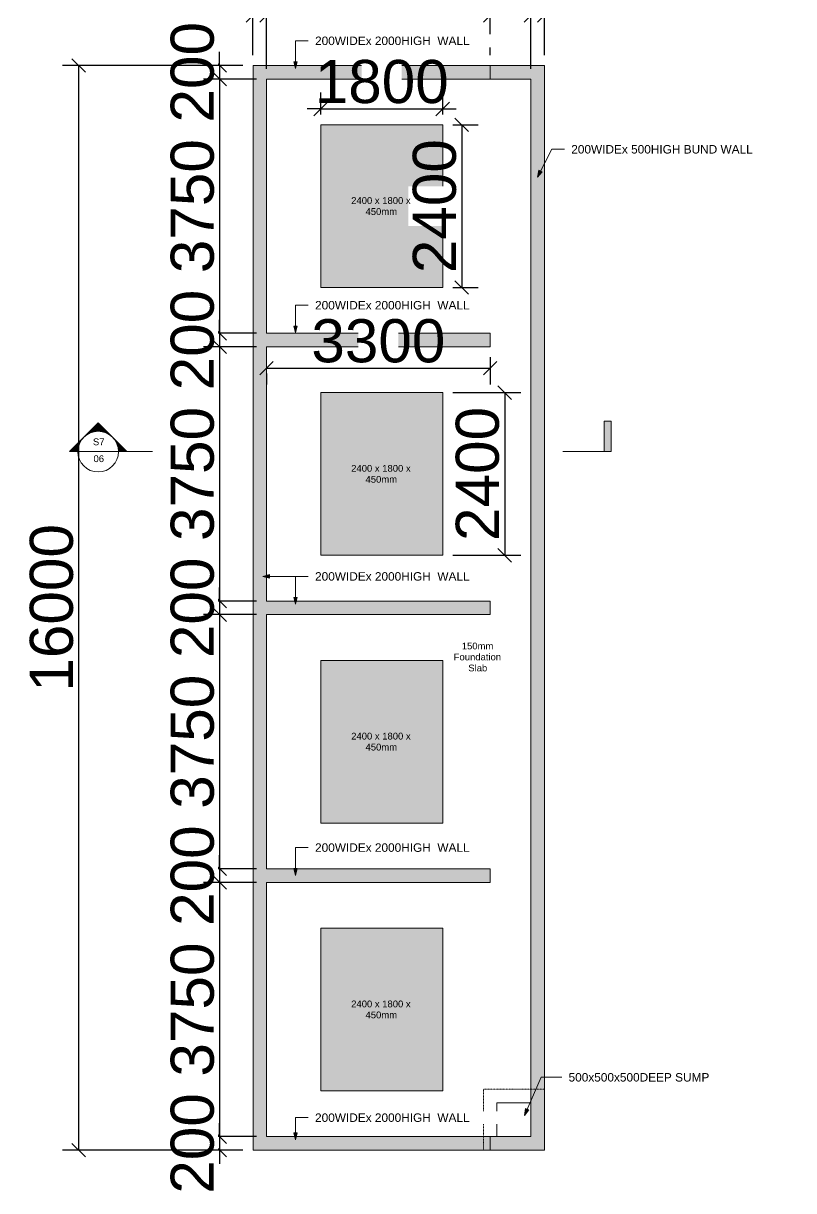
# Model space of a CAD drawing. Header units: millimetres. Extents: x 14826 to 891005, y -311366 to 56117.
# Drawn here: x 813135 to 824503, y -80259 to -63042 of the extents above; entities that cross this region are included whole.
import ezdxf

# ---------------------------------------------------------------- set-up
doc = ezdxf.new("R2010")
doc.units = ezdxf.units.MM
doc.linetypes.add('Dash', pattern=[6.35, 3.175, -3.175])
for name, color, linetype, lineweight in [('A-ANNO-DIMS', 7, 'Continuous', 9), ('A-WALL', 7, 'Continuous', 9), ('A-WALL-HDLN', 7, 'Dash', 9), ('G-ANNO-SYMB', 7, 'Continuous', 9), ('G-ANNO-TEXT', 7, 'Continuous', 9), ('S-FNDN', 7, 'Continuous', 9), ('S-FNDN-IDEN', 7, 'Continuous', 9)]:
    doc.layers.add(name, color=color, linetype=linetype, lineweight=lineweight)
doc.styles.add('Arial', font='arial.ttf', dxfattribs={"height": 636.361708})
doc.styles.add('Arial_1', font='arial.ttf', dxfattribs={"height": 636.4})
doc.dimstyles.new('Greene_Arch_tick_-_2_5mm_Arial', dxfattribs={"dimscale": 304.8, "dimtxt": 255.06485, "dimasz": 0.656168, "dimexe": 0.787402, "dimexo": 0.492126, "dimgap": 0.246063, "dimtad": 1, "dimdec": 0, "dimzin": 0, "dimdsep": 46, "dimtxsty": 'Arial', "dimblk1": 'OBLIQUE', "dimblk2": 'OBLIQUE', "dimsah": 1, "dimcen": 0.09, "dimazin": 0, "dimtfac": 1, "dimtdec": 4, "dimtix": 1, "dimtmove": 0, "dimatfit": 3, "dimfxl": 1, "dimtvp": 1, "dimtfill": 1, "dimtolj": 1, "dimtzin": 0, "dimarcsym": 2})

# ---------------------------------------------------------------- blocks, each defined once
blk = doc.blocks.new('_Oblique')
at = {"color": 0, "linetype": 'ByBlock', "lineweight": -2}
blk.add_line((-0.5, -0.5), (0.5, 0.5), dxfattribs=at)
blk = doc.blocks.new('*D819')
at = {"layer": 'A-ANNO-DIMS', "color": 0, "lineweight": -2, "transparency": 16777216}
for p, q in [((816524, -63513), (816524, -62684)), ((816724, -63713), (816724, -62684)), ((816524, -62924), (816324, -62924)), ((816524, -62924), (816724, -62924)), ((816724, -62924), (816924, -62924))]:
    blk.add_line(p, q, dxfattribs=at)
at = {"layer": 'Defpoints', "color": 0, "transparency": 16777216}
for p in [(816524, -63663), (816724, -63863)]:
    blk.add_point(p, dxfattribs=at)
at = {"layer": 'A-ANNO-DIMS', "color": 0, "lineweight": -2, "transparency": 16777216, "xscale": 200, "yscale": 200, "zscale": 200}
blk.add_blockref('_Oblique', (816524, -62924), dxfattribs=at)
at = {"layer": 'A-ANNO-DIMS', "color": 0, "lineweight": -2, "transparency": 16777216, "xscale": 200, "yscale": 200, "zscale": 200, "rotation": 180}
blk.add_blockref('_Oblique', (816724, -62924), dxfattribs=at)
at = {"layer": 'A-ANNO-DIMS', "color": 0, "transparency": 16777216, "insert": (816624, -62525), "char_height": 636.4, "width": 346.1, "attachment_point": 5, "style": 'Arial', "bg_fill": 3, "box_fill_scale": 1.1, "bg_fill_color": 256, "bg_fill_true_color": 13158600, "bg_fill_transparency": 0}
blk.add_mtext('\\A1;200', dxfattribs=at)
at = {"layer": 'Defpoints', "color": 0, "transparency": 16777216}
blk.add_point((816724, -62924), dxfattribs=at)
blk = doc.blocks.new('*D820')
at = {"layer": 'A-ANNO-DIMS', "color": 0, "lineweight": -2, "transparency": 16777216}
for p, q in [((816724, -63713), (816724, -62684)), ((820024, -63513), (820024, -62684)), ((816724, -62924), (820024, -62924))]:
    blk.add_line(p, q, dxfattribs=at)
at = {"layer": 'Defpoints', "color": 0, "transparency": 16777216}
for p in [(820024, -62924), (820024, -63663), (816724, -63863)]:
    blk.add_point(p, dxfattribs=at)
at = {"layer": 'A-ANNO-DIMS', "color": 0, "lineweight": -2, "transparency": 16777216, "xscale": 200, "yscale": 200, "zscale": 200, "rotation": 180}
blk.add_blockref('_Oblique', (816724, -62924), dxfattribs=at)
at = {"layer": 'A-ANNO-DIMS', "color": 0, "lineweight": -2, "transparency": 16777216, "xscale": 200, "yscale": 200, "zscale": 200}
blk.add_blockref('_Oblique', (820024, -62924), dxfattribs=at)
at = {"layer": 'A-ANNO-DIMS', "color": 0, "transparency": 16777216, "insert": (818374, -62524), "char_height": 636.4, "width": 461.47, "attachment_point": 5, "style": 'Arial', "bg_fill": 3, "box_fill_scale": 1.1, "bg_fill_color": 256, "bg_fill_true_color": 13158600, "bg_fill_transparency": 0}
blk.add_mtext('\\A1;3300', dxfattribs=at)
blk = doc.blocks.new('*D821')
at = {"layer": 'A-ANNO-DIMS', "color": 0, "lineweight": -2, "transparency": 16777216}
for p, q in [((820024, -63513), (820024, -62684)), ((820624, -63713), (820624, -62684)), ((820024, -62924), (819824, -62924)), ((820024, -62924), (820624, -62924)), ((820624, -62924), (820824, -62924))]:
    blk.add_line(p, q, dxfattribs=at)
at = {"layer": 'Defpoints', "color": 0, "transparency": 16777216}
for p in [(820024, -63663), (820624, -63863)]:
    blk.add_point(p, dxfattribs=at)
at = {"layer": 'A-ANNO-DIMS', "color": 0, "lineweight": -2, "transparency": 16777216, "xscale": 200, "yscale": 200, "zscale": 200}
blk.add_blockref('_Oblique', (820024, -62924), dxfattribs=at)
at = {"layer": 'A-ANNO-DIMS', "color": 0, "lineweight": -2, "transparency": 16777216, "xscale": 200, "yscale": 200, "zscale": 200, "rotation": 180}
blk.add_blockref('_Oblique', (820624, -62924), dxfattribs=at)
at = {"layer": 'A-ANNO-DIMS', "color": 0, "transparency": 16777216, "insert": (820324, -62525), "char_height": 636.4, "width": 346.1, "attachment_point": 5, "style": 'Arial', "bg_fill": 3, "box_fill_scale": 1.1, "bg_fill_color": 256, "bg_fill_true_color": 13158600, "bg_fill_transparency": 0}
blk.add_mtext('\\A1;600', dxfattribs=at)
at = {"layer": 'Defpoints', "color": 0, "transparency": 16777216}
blk.add_point((820624, -62924), dxfattribs=at)
blk = doc.blocks.new('*D822')
at = {"layer": 'A-ANNO-DIMS', "color": 0, "lineweight": -2, "transparency": 16777216}
for p, q in [((820624, -63713), (820624, -62684)), ((820824, -63513), (820824, -62684)), ((820624, -62924), (820424, -62924)), ((820624, -62924), (820824, -62924)), ((820824, -62924), (821024, -62924))]:
    blk.add_line(p, q, dxfattribs=at)
at = {"layer": 'Defpoints', "color": 0, "transparency": 16777216}
for p in [(820824, -63663), (820624, -63863)]:
    blk.add_point(p, dxfattribs=at)
at = {"layer": 'A-ANNO-DIMS', "color": 0, "lineweight": -2, "transparency": 16777216, "xscale": 200, "yscale": 200, "zscale": 200}
blk.add_blockref('_Oblique', (820624, -62924), dxfattribs=at)
at = {"layer": 'A-ANNO-DIMS', "color": 0, "lineweight": -2, "transparency": 16777216, "xscale": 200, "yscale": 200, "zscale": 200, "rotation": 180}
blk.add_blockref('_Oblique', (820824, -62924), dxfattribs=at)
at = {"layer": 'A-ANNO-DIMS', "color": 0, "transparency": 16777216, "insert": (820724, -62525), "char_height": 636.4, "width": 346.1, "attachment_point": 5, "style": 'Arial', "bg_fill": 3, "box_fill_scale": 1.1, "bg_fill_color": 256, "bg_fill_true_color": 13158600, "bg_fill_transparency": 0}
blk.add_mtext('\\A1;200', dxfattribs=at)
at = {"layer": 'Defpoints', "color": 0, "transparency": 16777216}
blk.add_point((820824, -62924), dxfattribs=at)
blk = doc.blocks.new('*D823')
at = {"layer": 'A-ANNO-DIMS', "color": 0, "lineweight": -2, "transparency": 16777216}
for p, q in [((816524, -63513), (816524, -62184)), ((820824, -63513), (820824, -62184)), ((816524, -62424), (820824, -62424))]:
    blk.add_line(p, q, dxfattribs=at)
at = {"layer": 'Defpoints', "color": 0, "transparency": 16777216}
for p in [(820824, -62424), (816524, -63663), (820824, -63663)]:
    blk.add_point(p, dxfattribs=at)
at = {"layer": 'A-ANNO-DIMS', "color": 0, "lineweight": -2, "transparency": 16777216, "xscale": 200, "yscale": 200, "zscale": 200, "rotation": 180}
blk.add_blockref('_Oblique', (816524, -62424), dxfattribs=at)
at = {"layer": 'A-ANNO-DIMS', "color": 0, "lineweight": -2, "transparency": 16777216, "xscale": 200, "yscale": 200, "zscale": 200}
blk.add_blockref('_Oblique', (820824, -62424), dxfattribs=at)
at = {"layer": 'A-ANNO-DIMS', "color": 0, "transparency": 16777216, "insert": (818674, -62024), "char_height": 636.4, "width": 461.47, "attachment_point": 5, "style": 'Arial', "bg_fill": 3, "box_fill_scale": 1.1, "bg_fill_color": 256, "bg_fill_true_color": 13158600, "bg_fill_transparency": 0}
blk.add_mtext('\\A1;4300', dxfattribs=at)
blk = doc.blocks.new('*D824')
at = {"layer": 'A-ANNO-DIMS', "color": 0, "lineweight": -2, "transparency": 16777216}
for p, q in [((816032, -63663), (816032, -63463)), ((816374, -63663), (815792, -63663)), ((816032, -63663), (816032, -63863)), ((816574, -63863), (815792, -63863)), ((816032, -63863), (816032, -64063))]:
    blk.add_line(p, q, dxfattribs=at)
at = {"layer": 'Defpoints', "color": 0, "transparency": 16777216}
for p in [(816524, -63663), (816724, -63863)]:
    blk.add_point(p, dxfattribs=at)
at = {"layer": 'A-ANNO-DIMS', "color": 0, "lineweight": -2, "transparency": 16777216, "xscale": 200, "yscale": 200, "zscale": 200}
for p, rotation in [((816032, -63663), 270), ((816032, -63863), 90)]:
    blk.add_blockref('_Oblique', p, dxfattribs=dict(at, rotation=rotation))
at = {"layer": 'A-ANNO-DIMS', "color": 0, "transparency": 16777216, "insert": (815632, -63763), "char_height": 636.4, "width": 346.1, "attachment_point": 5, "rotation": 90, "style": 'Arial', "bg_fill": 3, "box_fill_scale": 1.1, "bg_fill_color": 256, "bg_fill_true_color": 13158600, "bg_fill_transparency": 0}
blk.add_mtext('\\A1;200', dxfattribs=at)
at = {"layer": 'Defpoints', "color": 0, "transparency": 16777216}
blk.add_point((816032, -63863), dxfattribs=at)
blk = doc.blocks.new('*D825')
at = {"layer": 'A-ANNO-DIMS', "color": 0, "lineweight": -2, "transparency": 16777216}
for p, q in [((816574, -63863), (815792, -63863)), ((816032, -63863), (816032, -67613)), ((816574, -67613), (815792, -67613))]:
    blk.add_line(p, q, dxfattribs=at)
at = {"layer": 'Defpoints', "color": 0, "transparency": 16777216}
for p in [(816724, -63863), (816032, -67613), (816724, -67613)]:
    blk.add_point(p, dxfattribs=at)
at = {"layer": 'A-ANNO-DIMS', "color": 0, "lineweight": -2, "transparency": 16777216, "xscale": 200, "yscale": 200, "zscale": 200}
for p, rotation in [((816032, -63863), 90), ((816032, -67613), 270)]:
    blk.add_blockref('_Oblique', p, dxfattribs=dict(at, rotation=rotation))
at = {"layer": 'A-ANNO-DIMS', "color": 0, "transparency": 16777216, "insert": (815632, -65738), "char_height": 636.4, "width": 461.47, "attachment_point": 5, "rotation": 90, "style": 'Arial', "bg_fill": 3, "box_fill_scale": 1.1, "bg_fill_color": 256, "bg_fill_true_color": 13158600, "bg_fill_transparency": 0}
blk.add_mtext('\\A1;3750', dxfattribs=at)
blk = doc.blocks.new('*D826')
at = {"layer": 'A-ANNO-DIMS', "color": 0, "lineweight": -2, "transparency": 16777216}
for p, q in [((816032, -67613), (816032, -67413)), ((816574, -67613), (815792, -67613)), ((816032, -67613), (816032, -67813)), ((816574, -67813), (815792, -67813)), ((816032, -67813), (816032, -68013))]:
    blk.add_line(p, q, dxfattribs=at)
at = {"layer": 'Defpoints', "color": 0, "transparency": 16777216}
for p in [(816724, -67613), (816724, -67813)]:
    blk.add_point(p, dxfattribs=at)
at = {"layer": 'A-ANNO-DIMS', "color": 0, "lineweight": -2, "transparency": 16777216, "xscale": 200, "yscale": 200, "zscale": 200}
for p, rotation in [((816032, -67613), 270), ((816032, -67813), 90)]:
    blk.add_blockref('_Oblique', p, dxfattribs=dict(at, rotation=rotation))
at = {"layer": 'A-ANNO-DIMS', "color": 0, "transparency": 16777216, "insert": (815632, -67713), "char_height": 636.4, "width": 346.1, "attachment_point": 5, "rotation": 90, "style": 'Arial', "bg_fill": 3, "box_fill_scale": 1.1, "bg_fill_color": 256, "bg_fill_true_color": 13158600, "bg_fill_transparency": 0}
blk.add_mtext('\\A1;200', dxfattribs=at)
at = {"layer": 'Defpoints', "color": 0, "transparency": 16777216}
blk.add_point((816032, -67813), dxfattribs=at)
blk = doc.blocks.new('*D827')
at = {"layer": 'A-ANNO-DIMS', "color": 0, "lineweight": -2, "transparency": 16777216}
for p, q in [((816574, -67813), (815792, -67813)), ((816032, -67813), (816032, -71563)), ((816574, -71563), (815792, -71563))]:
    blk.add_line(p, q, dxfattribs=at)
at = {"layer": 'Defpoints', "color": 0, "transparency": 16777216}
for p in [(816724, -67813), (816032, -71563), (816724, -71563)]:
    blk.add_point(p, dxfattribs=at)
at = {"layer": 'A-ANNO-DIMS', "color": 0, "lineweight": -2, "transparency": 16777216, "xscale": 200, "yscale": 200, "zscale": 200}
for p, rotation in [((816032, -67813), 90), ((816032, -71563), 270)]:
    blk.add_blockref('_Oblique', p, dxfattribs=dict(at, rotation=rotation))
at = {"layer": 'A-ANNO-DIMS', "color": 0, "transparency": 16777216, "insert": (815632, -69688), "char_height": 636.4, "width": 461.47, "attachment_point": 5, "rotation": 90, "style": 'Arial', "bg_fill": 3, "box_fill_scale": 1.1, "bg_fill_color": 256, "bg_fill_true_color": 13158600, "bg_fill_transparency": 0}
blk.add_mtext('\\A1;3750', dxfattribs=at)
blk = doc.blocks.new('*D828')
at = {"layer": 'A-ANNO-DIMS', "color": 0, "lineweight": -2, "transparency": 16777216}
for p, q in [((816032, -71563), (816032, -71363)), ((816574, -71563), (815792, -71563)), ((816032, -71563), (816032, -71763)), ((816574, -71763), (815792, -71763)), ((816032, -71763), (816032, -71963))]:
    blk.add_line(p, q, dxfattribs=at)
at = {"layer": 'Defpoints', "color": 0, "transparency": 16777216}
for p in [(816724, -71563), (816724, -71763)]:
    blk.add_point(p, dxfattribs=at)
at = {"layer": 'A-ANNO-DIMS', "color": 0, "lineweight": -2, "transparency": 16777216, "xscale": 200, "yscale": 200, "zscale": 200}
for p, rotation in [((816032, -71563), 270), ((816032, -71763), 90)]:
    blk.add_blockref('_Oblique', p, dxfattribs=dict(at, rotation=rotation))
at = {"layer": 'A-ANNO-DIMS', "color": 0, "transparency": 16777216, "insert": (815632, -71663), "char_height": 636.4, "width": 346.1, "attachment_point": 5, "rotation": 90, "style": 'Arial', "bg_fill": 3, "box_fill_scale": 1.1, "bg_fill_color": 256, "bg_fill_true_color": 13158600, "bg_fill_transparency": 0}
blk.add_mtext('\\A1;200', dxfattribs=at)
at = {"layer": 'Defpoints', "color": 0, "transparency": 16777216}
blk.add_point((816032, -71763), dxfattribs=at)
blk = doc.blocks.new('*D829')
at = {"layer": 'A-ANNO-DIMS', "color": 0, "lineweight": -2, "transparency": 16777216}
for p, q in [((816574, -71763), (815792, -71763)), ((816032, -71763), (816032, -75513)), ((816574, -75513), (815792, -75513))]:
    blk.add_line(p, q, dxfattribs=at)
at = {"layer": 'Defpoints', "color": 0, "transparency": 16777216}
for p in [(816724, -71763), (816032, -75513), (816724, -75513)]:
    blk.add_point(p, dxfattribs=at)
at = {"layer": 'A-ANNO-DIMS', "color": 0, "lineweight": -2, "transparency": 16777216, "xscale": 200, "yscale": 200, "zscale": 200}
for p, rotation in [((816032, -71763), 90), ((816032, -75513), 270)]:
    blk.add_blockref('_Oblique', p, dxfattribs=dict(at, rotation=rotation))
at = {"layer": 'A-ANNO-DIMS', "color": 0, "transparency": 16777216, "insert": (815632, -73638), "char_height": 636.4, "width": 461.47, "attachment_point": 5, "rotation": 90, "style": 'Arial', "bg_fill": 3, "box_fill_scale": 1.1, "bg_fill_color": 256, "bg_fill_true_color": 13158600, "bg_fill_transparency": 0}
blk.add_mtext('\\A1;3750', dxfattribs=at)
blk = doc.blocks.new('*D830')
at = {"layer": 'A-ANNO-DIMS', "color": 0, "lineweight": -2, "transparency": 16777216}
for p, q in [((816032, -75513), (816032, -75313)), ((816574, -75513), (815792, -75513)), ((816032, -75513), (816032, -75713)), ((816574, -75713), (815792, -75713)), ((816032, -75713), (816032, -75913))]:
    blk.add_line(p, q, dxfattribs=at)
at = {"layer": 'Defpoints', "color": 0, "transparency": 16777216}
for p in [(816724, -75513), (816724, -75713)]:
    blk.add_point(p, dxfattribs=at)
at = {"layer": 'A-ANNO-DIMS', "color": 0, "lineweight": -2, "transparency": 16777216, "xscale": 200, "yscale": 200, "zscale": 200}
for p, rotation in [((816032, -75513), 270), ((816032, -75713), 90)]:
    blk.add_blockref('_Oblique', p, dxfattribs=dict(at, rotation=rotation))
at = {"layer": 'A-ANNO-DIMS', "color": 0, "transparency": 16777216, "insert": (815632, -75613), "char_height": 636.4, "width": 346.1, "attachment_point": 5, "rotation": 90, "style": 'Arial', "bg_fill": 3, "box_fill_scale": 1.1, "bg_fill_color": 256, "bg_fill_true_color": 13158600, "bg_fill_transparency": 0}
blk.add_mtext('\\A1;200', dxfattribs=at)
at = {"layer": 'Defpoints', "color": 0, "transparency": 16777216}
blk.add_point((816032, -75713), dxfattribs=at)
blk = doc.blocks.new('*D831')
at = {"layer": 'A-ANNO-DIMS', "color": 0, "lineweight": -2, "transparency": 16777216}
for p, q in [((816574, -75713), (815792, -75713)), ((816032, -75713), (816032, -79463)), ((816574, -79463), (815792, -79463))]:
    blk.add_line(p, q, dxfattribs=at)
at = {"layer": 'Defpoints', "color": 0, "transparency": 16777216}
for p in [(816724, -75713), (816032, -79463), (816724, -79463)]:
    blk.add_point(p, dxfattribs=at)
at = {"layer": 'A-ANNO-DIMS', "color": 0, "lineweight": -2, "transparency": 16777216, "xscale": 200, "yscale": 200, "zscale": 200}
for p, rotation in [((816032, -75713), 90), ((816032, -79463), 270)]:
    blk.add_blockref('_Oblique', p, dxfattribs=dict(at, rotation=rotation))
at = {"layer": 'A-ANNO-DIMS', "color": 0, "transparency": 16777216, "insert": (815632, -77588), "char_height": 636.4, "width": 461.47, "attachment_point": 5, "rotation": 90, "style": 'Arial', "bg_fill": 3, "box_fill_scale": 1.1, "bg_fill_color": 256, "bg_fill_true_color": 13158600, "bg_fill_transparency": 0}
blk.add_mtext('\\A1;3750', dxfattribs=at)
blk = doc.blocks.new('*D832')
at = {"layer": 'A-ANNO-DIMS', "color": 0, "lineweight": -2, "transparency": 16777216}
for p, q in [((816032, -79463), (816032, -79263)), ((816574, -79463), (815792, -79463)), ((816032, -79463), (816032, -79663)), ((816374, -79663), (815792, -79663)), ((816032, -79663), (816032, -79863))]:
    blk.add_line(p, q, dxfattribs=at)
at = {"layer": 'Defpoints', "color": 0, "transparency": 16777216}
for p in [(816724, -79463), (816524, -79663)]:
    blk.add_point(p, dxfattribs=at)
at = {"layer": 'A-ANNO-DIMS', "color": 0, "lineweight": -2, "transparency": 16777216, "xscale": 200, "yscale": 200, "zscale": 200}
for p, rotation in [((816032, -79463), 270), ((816032, -79663), 90)]:
    blk.add_blockref('_Oblique', p, dxfattribs=dict(at, rotation=rotation))
at = {"layer": 'A-ANNO-DIMS', "color": 0, "transparency": 16777216, "insert": (815632, -79563), "char_height": 636.4, "width": 346.1, "attachment_point": 5, "rotation": 90, "style": 'Arial', "bg_fill": 3, "box_fill_scale": 1.1, "bg_fill_color": 256, "bg_fill_true_color": 13158600, "bg_fill_transparency": 0}
blk.add_mtext('\\A1;200', dxfattribs=at)
at = {"layer": 'Defpoints', "color": 0, "transparency": 16777216}
blk.add_point((816032, -79663), dxfattribs=at)
blk = doc.blocks.new('*D833')
at = {"layer": 'A-ANNO-DIMS', "color": 0, "lineweight": -2, "transparency": 16777216}
for p, q in [((816374, -63663), (813713, -63663)), ((813953, -79663), (813953, -63663)), ((816374, -79663), (813713, -79663))]:
    blk.add_line(p, q, dxfattribs=at)
at = {"layer": 'Defpoints', "color": 0, "transparency": 16777216}
for p in [(813953, -63663), (816524, -63663), (816524, -79663)]:
    blk.add_point(p, dxfattribs=at)
at = {"layer": 'A-ANNO-DIMS', "color": 0, "lineweight": -2, "transparency": 16777216, "xscale": 200, "yscale": 200, "zscale": 200}
for p, rotation in [((813953, -63663), 90), ((813953, -79663), 270)]:
    blk.add_blockref('_Oblique', p, dxfattribs=dict(at, rotation=rotation))
at = {"layer": 'A-ANNO-DIMS', "color": 0, "transparency": 16777216, "insert": (813553, -71663), "char_height": 636.4, "width": 576.84, "attachment_point": 5, "rotation": 90, "style": 'Arial', "bg_fill": 3, "box_fill_scale": 1.1, "bg_fill_color": 256, "bg_fill_true_color": 13158600, "bg_fill_transparency": 0}
blk.add_mtext('\\A1;16000', dxfattribs=at)
blk = doc.blocks.new('*D834')
at = {"layer": 'A-ANNO-DIMS', "color": 0, "lineweight": -2, "transparency": 16777216}
for p, q in [((817524, -64388), (817524, -64064)), ((819324, -64388), (819324, -64064)), ((817524, -64304), (817324, -64304)), ((817524, -64304), (819324, -64304)), ((819324, -64304), (819524, -64304))]:
    blk.add_line(p, q, dxfattribs=at)
at = {"layer": 'Defpoints', "color": 0, "transparency": 16777216}
for p in [(817524, -64538), (819324, -64538)]:
    blk.add_point(p, dxfattribs=at)
at = {"layer": 'A-ANNO-DIMS', "color": 0, "lineweight": -2, "transparency": 16777216, "xscale": 200, "yscale": 200, "zscale": 200}
blk.add_blockref('_Oblique', (817524, -64304), dxfattribs=at)
at = {"layer": 'A-ANNO-DIMS', "color": 0, "lineweight": -2, "transparency": 16777216, "xscale": 200, "yscale": 200, "zscale": 200, "rotation": 180}
blk.add_blockref('_Oblique', (819324, -64304), dxfattribs=at)
at = {"layer": 'A-ANNO-DIMS', "color": 0, "transparency": 16777216, "insert": (818424, -63904), "char_height": 636.4, "width": 461.47, "attachment_point": 5, "style": 'Arial', "bg_fill": 3, "box_fill_scale": 1.1, "bg_fill_color": 256, "bg_fill_true_color": 13158600, "bg_fill_transparency": 0}
blk.add_mtext('\\A1;1800', dxfattribs=at)
at = {"layer": 'Defpoints', "color": 0, "transparency": 16777216}
blk.add_point((819324, -64304), dxfattribs=at)
blk = doc.blocks.new('*D835')
at = {"layer": 'A-ANNO-DIMS', "color": 0, "lineweight": -2, "transparency": 16777216}
for p, q in [((819474, -64538), (819845, -64538)), ((819605, -64538), (819605, -66938)), ((819474, -66938), (819845, -66938))]:
    blk.add_line(p, q, dxfattribs=at)
at = {"layer": 'Defpoints', "color": 0, "transparency": 16777216}
for p in [(819324, -64538), (819324, -66938), (819605, -66938)]:
    blk.add_point(p, dxfattribs=at)
at = {"layer": 'A-ANNO-DIMS', "color": 0, "lineweight": -2, "transparency": 16777216, "xscale": 200, "yscale": 200, "zscale": 200}
for p, rotation in [((819605, -64538), 90), ((819605, -66938), 270)]:
    blk.add_blockref('_Oblique', p, dxfattribs=dict(at, rotation=rotation))
at = {"layer": 'A-ANNO-DIMS', "color": 0, "transparency": 16777216, "insert": (819205, -65738), "char_height": 636.4, "width": 461.47, "attachment_point": 5, "rotation": 90, "style": 'Arial', "bg_fill": 3, "box_fill_scale": 1.1, "bg_fill_color": 256, "bg_fill_true_color": 13158600, "bg_fill_transparency": 0}
blk.add_mtext('\\A1;2400', dxfattribs=at)
blk = doc.blocks.new('*D836')
at = {"layer": 'A-ANNO-DIMS', "color": 0, "lineweight": -2, "transparency": 16777216}
for p, q in [((820024, -67963), (820024, -68368)), ((816724, -68128), (820024, -68128)), ((816724, -68207), (816724, -68368))]:
    blk.add_line(p, q, dxfattribs=at)
at = {"layer": 'Defpoints', "color": 0, "transparency": 16777216}
for p in [(820024, -67813), (816724, -68057), (820024, -68128)]:
    blk.add_point(p, dxfattribs=at)
at = {"layer": 'A-ANNO-DIMS', "color": 0, "lineweight": -2, "transparency": 16777216, "xscale": 200, "yscale": 200, "zscale": 200, "rotation": 180}
blk.add_blockref('_Oblique', (816724, -68128), dxfattribs=at)
at = {"layer": 'A-ANNO-DIMS', "color": 0, "lineweight": -2, "transparency": 16777216, "xscale": 200, "yscale": 200, "zscale": 200}
blk.add_blockref('_Oblique', (820024, -68128), dxfattribs=at)
at = {"layer": 'A-ANNO-DIMS', "color": 0, "transparency": 16777216, "insert": (818374, -67728), "char_height": 636.4, "width": 461.47, "attachment_point": 5, "style": 'Arial', "bg_fill": 3, "box_fill_scale": 1.1, "bg_fill_color": 256, "bg_fill_true_color": 13158600, "bg_fill_transparency": 0}
blk.add_mtext('\\A1;3300', dxfattribs=at)
blk = doc.blocks.new('*D838')
at = {"layer": 'A-ANNO-DIMS', "color": 0, "lineweight": -2, "transparency": 16777216}
for p, q in [((819474, -68488), (820479, -68488)), ((820239, -68488), (820239, -70888)), ((819474, -70888), (820479, -70888))]:
    blk.add_line(p, q, dxfattribs=at)
at = {"layer": 'Defpoints', "color": 0, "transparency": 16777216}
for p in [(819324, -68488), (819324, -70888), (820239, -70888)]:
    blk.add_point(p, dxfattribs=at)
at = {"layer": 'A-ANNO-DIMS', "color": 0, "lineweight": -2, "transparency": 16777216, "xscale": 200, "yscale": 200, "zscale": 200}
for p, rotation in [((820239, -68488), 90), ((820239, -70888), 270)]:
    blk.add_blockref('_Oblique', p, dxfattribs=dict(at, rotation=rotation))
at = {"layer": 'A-ANNO-DIMS', "color": 0, "transparency": 16777216, "insert": (819839, -69688), "char_height": 636.4, "width": 461.47, "attachment_point": 5, "rotation": 90, "style": 'Arial', "bg_fill": 3, "box_fill_scale": 1.1, "bg_fill_color": 256, "bg_fill_true_color": 13158600, "bg_fill_transparency": 0}
blk.add_mtext('\\A1;2400', dxfattribs=at)
blk = doc.blocks.new('Section - M_Section Tail - Filled-13536-TRANSFORMERS')
at = {"layer": 'G-ANNO-SYMB'}
blk.add_hatch(color=256, dxfattribs=at).paths.add_polyline_path([(0, 9), (0, 0), (-2, 0), (-2, 9)])
for p, q in [((0, 9), (-2, 9)), ((-2, 9), (-2, 0)), ((0, 0), (0, 9)), ((-2, 0), (0, 0))]:
    blk.add_line(p, q, dxfattribs=at)
blk = doc.blocks.new('Section - M_Section Head - Filled-853-TRANSFORMERS')
at = {"layer": 'G-ANNO-SYMB'}
h = blk.add_hatch(color=256, dxfattribs=at)
edge = h.paths.add_edge_path()
edge.add_line((-6, 8.49), (-6, 6))
edge.add_arc((-6, 0), 6, 90, 135)
edge.add_line((-10.24, 4.24), (-6, 8.49))
h = blk.add_hatch(color=256, dxfattribs=at)
edge = h.paths.add_edge_path()
edge.add_line((-6, 8.49), (-1.76, 4.24))
edge.add_arc((-6, 0), 6, 45, 90)
edge.add_line((-6, 6), (-6, 8.49))
h = blk.add_hatch(color=256, dxfattribs=at)
edge = h.paths.add_edge_path()
edge.add_line((-14.49, 0), (-10.24, 4.24))
edge.add_arc((-6, 0), 6, 135, 180)
edge.add_line((-12, 0), (-14.49, 0))
h = blk.add_hatch(color=256, dxfattribs=at)
edge = h.paths.add_edge_path()
edge.add_line((2.49, 0), (0, 0))
edge.add_arc((-6, 0), 6, 360, 405)
edge.add_line((-1.76, 4.24), (2.49, 0))
for p, q in [((-6, 8.49), (-14.49, 0)), ((-6, 8.49), (-10.24, 4.24)), ((-6, 8.49), (2.49, 0)), ((-6, 6), (-6, 8.49)), ((-6, 8.49), (-6, 6)), ((-1.76, 4.24), (-6, 8.49)), ((-10.24, 4.24), (-14.49, 0)), ((2.49, 0), (-1.76, 4.24)), ((-14.49, 0), (-12, 0)), ((0, 0), (2.49, 0)), ((-12, 0), (-14.49, 0)), ((0, 0), (2.49, 0))]:
    blk.add_line(p, q, dxfattribs=at)
for start, end in [(360, 180), (135, 180), (90, 135), (45, 90), (360, 45), (180, 360)]:
    blk.add_arc((-6, 0), 6, start, end, dxfattribs=at)

msp = doc.modelspace()

# ---------------------------------------------------------------- hatches: boundary and pattern name
at = {"layer": 'A-WALL', "true_color": 0xc0c0c0}
for points in [[(816524.39416, -79462.56727), (816724.39416, -79462.56727), (816724.39416, -63662.56727), (816524.39416, -63662.56727), (816524.39416, -71854.07994)], [(820024.39416, -63862.56727), (820024.39416, -63662.56727), (816724.39416, -63662.56727), (816724.39416, -63862.56727)], [(820824.39416, -63862.56727), (820824.39416, -63662.56727), (820024.39416, -63662.56727), (820024.39416, -63862.56727), (820624.39416, -63862.56727)], [(820624.39416, -79662.56727), (820824.39416, -79662.56727), (820824.39416, -63862.56727), (820624.39416, -63862.56727), (820624.39416, -79462.56727)], [(820024.39416, -67812.56727), (820024.39416, -67612.56727), (816724.39416, -67612.56727), (816724.39416, -67812.56727)], [(820024.39416, -71762.56727), (820024.39416, -71562.56727), (816724.39416, -71562.56727), (816724.39416, -71762.56727)], [(820024.39416, -75712.56727), (820024.39416, -75512.56727), (816724.39416, -75512.56727), (816724.39416, -75712.56727)], [(820024.39416, -79662.56727), (820024.39416, -79462.56727), (816524.39416, -79462.56727), (816524.39416, -79662.56727)], [(820624.39416, -79662.56727), (820624.39416, -79462.56727), (820024.39416, -79462.56727), (820024.39416, -79662.56727)]]:
    msp.add_hatch(color=9, dxfattribs=at).paths.add_polyline_path(points)
at = {"layer": 'G-ANNO-TEXT'}
for points in [[(820721.80342, -65308.54525), (820791.36661, -65231.87108), (820743.70982, -65207.36187)], [(817151.43083, -71608.54525), (817178.22575, -71508.54525), (817124.63591, -71508.54525)], [(817151.43083, -75608.54525), (817178.22575, -75508.54525), (817124.63591, -75508.54525)], [(820530.16852, -79149.07703), (820594.79877, -79068.20121), (820545.70204, -79046.72139)], [(817151.43083, -79508.54525), (817178.22575, -79408.54525), (817124.63591, -79408.54525)]]:
    msp.add_hatch(color=256, dxfattribs=at).paths.add_polyline_path(points)
at = {"layer": 'S-FNDN', "true_color": 0xc0c0c0}
for points in [[(819324.39416, -66937.56727), (819324.39416, -64537.56727), (817524.39416, -64537.56727), (817524.39416, -66937.56727)], [(819324.39416, -70887.56727), (819324.39416, -68487.56727), (817524.39416, -68487.56727), (817524.39416, -70887.56727)], [(819324.39416, -74837.56727), (819324.39416, -72437.56727), (817524.39416, -72437.56727), (817524.39416, -74837.56727)], [(819324.39416, -78787.56727), (819324.39416, -76387.56727), (817524.39416, -76387.56727), (817524.39416, -78787.56727)]]:
    msp.add_hatch(color=9, dxfattribs=at).paths.add_polyline_path(points)

# ---------------------------------------------------------------- linework, layer by layer
at = {"layer": 'A-WALL'}
for p, q in [((816524.39416, -79662.56727), (816524.39416, -63662.56727)), ((816524.39416, -63662.56727), (820824.39416, -63662.56727)), ((820024.39416, -63662.56727), (820024.39416, -63862.56727)), ((820824.39416, -63662.56727), (820824.39416, -79662.56727)), ((816724.39416, -63862.56727), (816724.39416, -67612.56727)), ((820624.39416, -63862.56727), (816724.39416, -63862.56727)), ((820624.39416, -79462.56727), (820624.39416, -63862.56727)), ((816724.39416, -67612.56727), (820024.39416, -67612.56727)), ((820024.39416, -67612.56727), (820024.39416, -67812.56727)), ((816724.39416, -67812.56727), (816724.39416, -71562.56727)), ((820024.39416, -67812.56727), (816724.39416, -67812.56727)), ((816724.39416, -71562.56727), (820024.39416, -71562.56727)), ((820024.39416, -71562.56727), (820024.39416, -71762.56727)), ((816724.39416, -71762.56727), (816724.39416, -75512.56727)), ((820024.39416, -71762.56727), (816724.39416, -71762.56727)), ((816724.39416, -75512.56727), (820024.39416, -75512.56727)), ((820024.39416, -75512.56727), (820024.39416, -75712.56727)), ((816724.39416, -75712.56727), (816724.39416, -79462.56727)), ((820024.39416, -75712.56727), (816724.39416, -75712.56727)), ((816724.39416, -79462.56727), (820624.39416, -79462.56727)), ((820024.39416, -79662.56727), (820024.39416, -79462.56727)), ((820824.39416, -79662.56727), (816524.39416, -79662.56727))]:
    msp.add_line(p, q, dxfattribs=at)
at = {"layer": 'A-WALL-HDLN'}
for p, q in [((819924.39416, -78762.56727), (820824.39416, -78762.56727)), ((819924.39416, -79662.56727), (819924.39416, -78762.56727))]:
    msp.add_line(p, q, dxfattribs=at)
at = {"layer": 'G-ANNO-SYMB'}
msp.add_line((821097.45842, -69358.35098), (821708.2001, -69358.35098), dxfattribs=at)
at = {"layer": 'G-ANNO-TEXT'}
for p, q in [((820721.80342, -65308.54525), (820932.33661, -64899.17516)), ((820932.33661, -64899.17516), (821119.47722, -64899.17516)), ((820743.70982, -65207.36187), (820721.80342, -65308.54525)), ((820721.80342, -65308.54525), (820791.36661, -65231.87108)), ((820791.36661, -65231.87108), (820743.70982, -65207.36187)), ((817151.43083, -67199.17516), (817338.57144, -67199.17516)), ((817151.43083, -71199.17516), (817338.57144, -71199.17516)), ((817151.43083, -71608.54525), (817151.43083, -71199.17516)), ((817178.22575, -71508.54525), (817124.63591, -71508.54525)), ((817124.63591, -71508.54525), (817151.43083, -71608.54525)), ((817151.43083, -71608.54525), (817178.22575, -71508.54525)), ((817151.43083, -75199.17516), (817338.57144, -75199.17516)), ((817151.43083, -75608.54525), (817151.43083, -75199.17516)), ((817178.22575, -75508.54525), (817124.63591, -75508.54525)), ((817124.63591, -75508.54525), (817151.43083, -75608.54525)), ((817151.43083, -75608.54525), (817178.22575, -75508.54525)), ((820530.16852, -79149.07703), (820775.79058, -78587.65519)), ((820775.79058, -78587.65519), (821079.89408, -78587.65519)), ((817151.43083, -79182.71945), (817338.57144, -79182.71945)), ((817151.43083, -79508.54525), (817151.43083, -79182.71945)), ((820545.70204, -79046.72139), (820530.16852, -79149.07703)), ((820530.16852, -79149.07703), (820594.79877, -79068.20121)), ((820594.79877, -79068.20121), (820545.70204, -79046.72139)), ((817178.22575, -79408.54525), (817124.63591, -79408.54525)), ((817124.63591, -79408.54525), (817151.43083, -79508.54525)), ((817151.43083, -79508.54525), (817178.22575, -79408.54525))]:
    msp.add_line(p, q, dxfattribs=at)
at = {"layer": 'S-FNDN'}
for p, q in [((819324.39416, -64537.56727), (817524.39416, -64537.56727)), ((817524.39416, -64537.56727), (817524.39416, -66937.56727)), ((819324.39416, -66937.56727), (819324.39416, -64537.56727)), ((817524.39416, -66937.56727), (819324.39416, -66937.56727)), ((819324.39416, -68487.56727), (817524.39416, -68487.56727)), ((817524.39416, -68487.56727), (817524.39416, -70887.56727)), ((819324.39416, -70887.56727), (819324.39416, -68487.56727)), ((817524.39416, -70887.56727), (819324.39416, -70887.56727)), ((819324.39416, -72437.56727), (817524.39416, -72437.56727)), ((817524.39416, -72437.56727), (817524.39416, -74837.56727)), ((819324.39416, -74837.56727), (819324.39416, -72437.56727)), ((817524.39416, -74837.56727), (819324.39416, -74837.56727)), ((819324.39416, -76387.56727), (817524.39416, -76387.56727)), ((817524.39416, -76387.56727), (817524.39416, -78787.56727)), ((819324.39416, -78787.56727), (819324.39416, -76387.56727)), ((817524.39416, -78787.56727), (819324.39416, -78787.56727)), ((820124.39416, -79462.56727), (820124.39416, -78962.56727)), ((820124.39416, -78962.56727), (820624.39416, -78962.56727))]:
    msp.add_line(p, q, dxfattribs=at)

# ---------------------------------------------------------------- block references
at = {"layer": 'G-ANNO-SYMB', "extrusion": (0, 0, -1), "xscale": 49.99999999999998, "yscale": 49.99999999999998, "zscale": 49.99999999999998}
msp.add_blockref('Section - M_Section Tail - Filled-13536-TRANSFORMERS', (-821708.2001, -69358.35098), dxfattribs=at)

# ---------------------------------------------------------------- texts
at = {"layer": 'S-FNDN-IDEN', "char_height": 100, "attachment_point": 1, "style": 'Arial'}
for s, insert, width in [('450mm', (818185.03141, -65767.31351), 577.215), ('2400 x 1800 x', (817973.36474, -69555.25622), 1090.295), ('450mm', (818185.03141, -69717.31351), 577.215), ('150mm', (819605.3909, -72175.59573), 577.215), ('Foundation', (819486.3284, -72337.65302), 865.8225), ('Slab', (819701.30235, -72499.71031), 348.7340625), ('2400 x 1800 x', (817973.36474, -73505.25622), 1090.295), ('450mm', (818185.03141, -73667.31351), 577.215), ('2400 x 1800 x', (817973.36474, -77455.25622), 1090.295), ('450mm', (818185.03141, -77617.31351), 577.215)]:
    msp.add_mtext(s, dxfattribs=dict(at, insert=insert, width=width))

# ---------------------------------------------------------------- next in the draw order: texts
at = {"layer": 'G-ANNO-TEXT', "char_height": 125, "attachment_point": 1, "style": 'Arial_1', "bg_fill": 3, "box_fill_scale": 1.25, "bg_fill_color": 256, "bg_fill_true_color": 13158600, "bg_fill_transparency": 0}
for s, insert, width in [('200WIDEx 500HIGH BUND WALL', (821221.07722, -64836.67516), 3250.8428125), ('200WIDEx 2000HIGH  WALL', (817440.17144, -75136.67516), 2769.8303125), ('500x500x500DEEP SUMP', (821181.49408, -78525.15519), 2493.248125), ('200WIDEx 2000HIGH  WALL', (817440.17144, -79120.21945), 2769.8303125)]:
    msp.add_mtext(s, dxfattribs=dict(at, insert=insert, width=width))

# ---------------------------------------------------------------- next in the draw order: dimensions: what is measured, and where the dimension line sits
at = {"layer": 'A-ANNO-DIMS'}
dim = msp.add_linear_dim(base=(816724.39416, -62924.45053), p1=(816524.39416, -63662.56727), p2=(816724.39416, -63862.56727), dimstyle='Greene_Arch_tick_-_2_5mm_Arial', override={"dimpost": '<>', "dimfxl": 282.842712}, dxfattribs=at)
dim.commit()
dim.dimension.update_dxf_attribs({"geometry": '*D819', "text_midpoint": (816624.39416, -62524.54144)})

# ---------------------------------------------------------------- next in the draw order: dimensions: what is measured, and where the dimension line sits
dim = msp.add_linear_dim(base=(820024.39416, -62924.45053), p1=(816724.39416, -63862.56727), p2=(820024.39416, -63662.56727), dimstyle='Greene_Arch_tick_-_2_5mm_Arial', override={"dimpost": '<>', "dimfxl": 3306.055051}, dxfattribs=at)
dim.commit()
dim.dimension.update_dxf_attribs({"geometry": '*D820', "text_midpoint": (818374.39416, -62524.3244)})

# ---------------------------------------------------------------- next in the draw order: dimensions: what is measured, and where the dimension line sits
dim = msp.add_linear_dim(base=(820624.39416, -62924.45053), p1=(820024.39416, -63662.56727), p2=(820624.39416, -63862.56727), dimstyle='Greene_Arch_tick_-_2_5mm_Arial', override={"dimpost": '<>', "dimfxl": 632.455532}, dxfattribs=at)
dim.commit()
dim.dimension.update_dxf_attribs({"geometry": '*D821', "text_midpoint": (820324.39416, -62524.54144)})

# ---------------------------------------------------------------- next in the draw order: dimensions: what is measured, and where the dimension line sits
dim = msp.add_linear_dim(base=(820824.39416, -62924.45053), p1=(820624.39416, -63862.56727), p2=(820824.39416, -63662.56727), dimstyle='Greene_Arch_tick_-_2_5mm_Arial', override={"dimpost": '<>', "dimfxl": 282.842712}, dxfattribs=at)
dim.commit()
dim.dimension.update_dxf_attribs({"geometry": '*D822', "text_midpoint": (820724.39416, -62524.54144)})

# ---------------------------------------------------------------- next in the draw order: dimensions: what is measured, and where the dimension line sits
dim = msp.add_linear_dim(base=(820824.39416, -62424.45053), p1=(816524.39416, -63662.56727), p2=(820824.39416, -63662.56727), dimstyle='Greene_Arch_tick_-_2_5mm_Arial', override={"dimpost": '<>', "dimfxl": 4300}, dxfattribs=at)
dim.commit()
dim.dimension.update_dxf_attribs({"geometry": '*D823', "text_midpoint": (818674.39416, -62024.3244)})

# ---------------------------------------------------------------- next in the draw order: hatches: boundary and pattern name
at = {"layer": 'G-ANNO-TEXT'}
msp.add_hatch(color=256, dxfattribs=at).paths.add_polyline_path([(817151.43083, -63708.54525), (817178.22575, -63608.54525), (817124.63591, -63608.54525)])

# ---------------------------------------------------------------- next in the draw order: linework, layer by layer
for p, q in [((817151.43083, -63299.17516), (817338.57144, -63299.17516)), ((817151.43083, -63708.54525), (817151.43083, -63299.17516)), ((817178.22575, -63608.54525), (817124.63591, -63608.54525)), ((817124.63591, -63608.54525), (817151.43083, -63708.54525)), ((817151.43083, -63708.54525), (817178.22575, -63608.54525))]:
    msp.add_line(p, q, dxfattribs=at)

# ---------------------------------------------------------------- next in the draw order: dimensions: what is measured, and where the dimension line sits
at = {"layer": 'A-ANNO-DIMS'}
dim = msp.add_linear_dim(base=(816031.73512, -63862.56727), p1=(816524.39416, -63662.56727), p2=(816724.39416, -63862.56727), angle=90, dimstyle='Greene_Arch_tick_-_2_5mm_Arial', override={"dimpost": '<>', "dimfxl": 282.842712}, dxfattribs=at)
dim.commit()
dim.dimension.update_dxf_attribs({"geometry": '*D824', "text_midpoint": (815631.82602, -63762.56727)})
dim = msp.add_linear_dim(base=(819324.39416, -64303.70641), p1=(817524.39416, -64537.56727), p2=(819324.39416, -64537.56727), dimstyle='Greene_Arch_tick_-_2_5mm_Arial', override={"dimpost": '<>', "dimfxl": 1800}, dxfattribs=at)
dim.commit()
dim.dimension.update_dxf_attribs({"geometry": '*D834', "text_midpoint": (818424.39416, -63903.79731)})

# ---------------------------------------------------------------- next in the draw order: texts
at = {"layer": 'G-ANNO-TEXT', "insert": (817440.17144, -63236.67516), "char_height": 125, "width": 2769.8303125, "attachment_point": 1, "style": 'Arial_1', "bg_fill": 3, "box_fill_scale": 1.25, "bg_fill_color": 256, "bg_fill_true_color": 13158600, "bg_fill_transparency": 0}
msp.add_mtext('200WIDEx 2000HIGH  WALL', dxfattribs=at)

# ---------------------------------------------------------------- next in the draw order: dimensions: what is measured, and where the dimension line sits
at = {"layer": 'A-ANNO-DIMS'}
for base, p1, p2, override, picture, middle in [((816031.73512, -67612.56727), (816724.39416, -63862.56727), (816724.39416, -67612.56727), {"dimpost": '<>', "dimfxl": 3750}, '*D825', (815631.60898, -65737.56727)), ((819604.95148, -66937.56727), (819324.39416, -64537.56727), (819324.39416, -66937.56727), {"dimpost": '<>', "dimfxl": 2400}, '*D835', (819205.04239, -65737.56727))]:
    dim = msp.add_linear_dim(base=base, p1=p1, p2=p2, angle=90, dimstyle='Greene_Arch_tick_-_2_5mm_Arial', override=override, dxfattribs=at)
    dim.commit()
    dim.dimension.update_dxf_attribs({"geometry": picture, "text_midpoint": middle})

# ---------------------------------------------------------------- next in the draw order: texts
at = {"layer": 'S-FNDN-IDEN', "insert": (817973.36474, -65605.25622), "char_height": 100, "width": 1090.295, "attachment_point": 1, "style": 'Arial'}
msp.add_mtext('2400 x 1800 x', dxfattribs=at)

# ---------------------------------------------------------------- next in the draw order: dimensions: what is measured, and where the dimension line sits
at = {"layer": 'A-ANNO-DIMS'}
dim = msp.add_linear_dim(base=(816031.73512, -67812.56727), p1=(816724.39416, -67612.56727), p2=(816724.39416, -67812.56727), angle=90, dimstyle='Greene_Arch_tick_-_2_5mm_Arial', override={"dimpost": '<>', "dimfxl": 200}, dxfattribs=at)
dim.commit()
dim.dimension.update_dxf_attribs({"geometry": '*D826', "text_midpoint": (815631.82602, -67712.56727)})

# ---------------------------------------------------------------- next in the draw order: dimensions: what is measured, and where the dimension line sits
dim = msp.add_linear_dim(base=(816031.73512, -71562.56727), p1=(816724.39416, -67812.56727), p2=(816724.39416, -71562.56727), angle=90, dimstyle='Greene_Arch_tick_-_2_5mm_Arial', override={"dimpost": '<>', "dimfxl": 3750}, dxfattribs=at)
dim.commit()
dim.dimension.update_dxf_attribs({"geometry": '*D827', "text_midpoint": (815631.60898, -69687.56727)})

# ---------------------------------------------------------------- next in the draw order: dimensions: what is measured, and where the dimension line sits
dim = msp.add_linear_dim(base=(820024.39416, -68127.81316), p1=(816724.39416, -68057.10248), p2=(820024.39416, -67812.56727), dimstyle='Greene_Arch_tick_-_2_5mm_Arial', override={"dimpost": '<>', "dimfxl": 3309.047819}, dxfattribs=at)
dim.commit()
dim.dimension.update_dxf_attribs({"geometry": '*D836', "text_midpoint": (818374.39416, -67727.68702)})
dim = msp.add_linear_dim(base=(816031.73512, -71762.56727), p1=(816724.39416, -71562.56727), p2=(816724.39416, -71762.56727), angle=90, dimstyle='Greene_Arch_tick_-_2_5mm_Arial', override={"dimpost": '<>', "dimfxl": 200}, dxfattribs=at)
dim.commit()
dim.dimension.update_dxf_attribs({"geometry": '*D828', "text_midpoint": (815631.82602, -71662.56727)})

# ---------------------------------------------------------------- next in the draw order: hatches: boundary and pattern name
at = {"layer": 'G-ANNO-TEXT'}
for points in [[(817151.43083, -67608.54525), (817178.22575, -67508.54525), (817124.63591, -67508.54525)], [(816668.64189, -71199.17516), (816768.64189, -71225.97008), (816768.64189, -71172.38024)]]:
    msp.add_hatch(color=256, dxfattribs=at).paths.add_polyline_path(points)

# ---------------------------------------------------------------- next in the draw order: linework, layer by layer
for p, q in [((817151.43083, -67608.54525), (817151.43083, -67199.17516)), ((817178.22575, -67508.54525), (817124.63591, -67508.54525)), ((817124.63591, -67508.54525), (817151.43083, -67608.54525)), ((817151.43083, -67608.54525), (817178.22575, -67508.54525)), ((816768.64189, -71172.38024), (816668.64189, -71199.17516)), ((816668.64189, -71199.17516), (816768.64189, -71225.97008)), ((816668.64189, -71199.17516), (817338.57144, -71199.17516)), ((816768.64189, -71225.97008), (816768.64189, -71172.38024))]:
    msp.add_line(p, q, dxfattribs=at)

# ---------------------------------------------------------------- next in the draw order: texts
at = {"layer": 'G-ANNO-TEXT', "insert": (817440.17144, -67136.67516), "char_height": 125, "width": 2769.8303125, "attachment_point": 1, "style": 'Arial_1', "bg_fill": 3, "box_fill_scale": 1.25, "bg_fill_color": 256, "bg_fill_true_color": 13158600, "bg_fill_transparency": 0}
msp.add_mtext('200WIDEx 2000HIGH  WALL', dxfattribs=at)

# ---------------------------------------------------------------- next in the draw order: dimensions: what is measured, and where the dimension line sits
at = {"layer": 'A-ANNO-DIMS'}
for base, p1, p2, override, picture, middle in [((820238.9753, -70887.56727), (819324.39416, -68487.56727), (819324.39416, -70887.56727), {"dimpost": '<>', "dimfxl": 2400}, '*D838', (819839.0662, -69687.56727)), ((816031.73512, -75512.56727), (816724.39416, -71762.56727), (816724.39416, -75512.56727), {"dimpost": '<>', "dimfxl": 3750}, '*D829', (815631.60898, -73637.56727))]:
    dim = msp.add_linear_dim(base=base, p1=p1, p2=p2, angle=90, dimstyle='Greene_Arch_tick_-_2_5mm_Arial', override=override, dxfattribs=at)
    dim.commit()
    dim.dimension.update_dxf_attribs({"geometry": picture, "text_midpoint": middle})

# ---------------------------------------------------------------- next in the draw order: texts
at = {"layer": 'G-ANNO-TEXT', "insert": (817440.17144, -71136.67516), "char_height": 125, "width": 2769.8303125, "attachment_point": 1, "style": 'Arial_1', "bg_fill": 3, "box_fill_scale": 1.25, "bg_fill_color": 256, "bg_fill_true_color": 13158600, "bg_fill_transparency": 0}
msp.add_mtext('200WIDEx 2000HIGH  WALL', dxfattribs=at)

# ---------------------------------------------------------------- next in the draw order: dimensions: what is measured, and where the dimension line sits
at = {"layer": 'A-ANNO-DIMS'}
dim = msp.add_linear_dim(base=(816031.73512, -75712.56727), p1=(816724.39416, -75512.56727), p2=(816724.39416, -75712.56727), angle=90, dimstyle='Greene_Arch_tick_-_2_5mm_Arial', override={"dimpost": '<>', "dimfxl": 200}, dxfattribs=at)
dim.commit()
dim.dimension.update_dxf_attribs({"geometry": '*D830', "text_midpoint": (815631.82602, -75612.56727)})

# ---------------------------------------------------------------- next in the draw order: dimensions: what is measured, and where the dimension line sits
dim = msp.add_linear_dim(base=(816031.73512, -79462.56727), p1=(816724.39416, -75712.56727), p2=(816724.39416, -79462.56727), angle=90, dimstyle='Greene_Arch_tick_-_2_5mm_Arial', override={"dimpost": '<>', "dimfxl": 3750}, dxfattribs=at)
dim.commit()
dim.dimension.update_dxf_attribs({"geometry": '*D831', "text_midpoint": (815631.60898, -77587.56727)})

# ---------------------------------------------------------------- next in the draw order: dimensions: what is measured, and where the dimension line sits
dim = msp.add_linear_dim(base=(816031.73512, -79662.56727), p1=(816724.39416, -79462.56727), p2=(816524.39416, -79662.56727), angle=90, dimstyle='Greene_Arch_tick_-_2_5mm_Arial', override={"dimpost": '<>', "dimfxl": 282.842712}, dxfattribs=at)
dim.commit()
dim.dimension.update_dxf_attribs({"geometry": '*D832', "text_midpoint": (815631.82602, -79562.56727)})

# ---------------------------------------------------------------- next in the draw order: dimensions: what is measured, and where the dimension line sits
dim = msp.add_linear_dim(base=(813952.5287, -63662.56727), p1=(816524.39416, -79662.56727), p2=(816524.39416, -63662.56727), angle=90, dimstyle='Greene_Arch_tick_-_2_5mm_Arial', override={"dimpost": '<>', "dimfxl": 16000}, dxfattribs=at)
dim.commit()
dim.dimension.update_dxf_attribs({"geometry": '*D833', "text_midpoint": (813552.6196, -71662.56727)})

# ---------------------------------------------------------------- next in the draw order: linework, layer by layer
at = {"layer": 'G-ANNO-SYMB'}
for p, q in [((813939.39727, -69358.35098), (814539.39727, -69358.35098)), ((814539.39727, -69358.35098), (815043.40739, -69358.35098))]:
    msp.add_line(p, q, dxfattribs=at)

# ---------------------------------------------------------------- next in the draw order: block references
at = {"layer": 'G-ANNO-SYMB', "xscale": 49.99999999999998, "yscale": 49.99999999999998, "zscale": 49.99999999999998}
msp.add_blockref('Section - M_Section Head - Filled-853-TRANSFORMERS', (814539.39727, -69358.35098), dxfattribs=at)

# ---------------------------------------------------------------- next in the draw order: texts
at = {"layer": 'G-ANNO-SYMB', "char_height": 100, "attachment_point": 1, "style": 'Arial'}
for s, insert, width in [('S7', (814162.51829, -69163.89213), 212.4471875), ('06', (814170.76829, -69413.34137), 192.405)]:
    msp.add_mtext(s, dxfattribs=dict(at, insert=insert, width=width))

doc.saveas('drawing.dxf')
